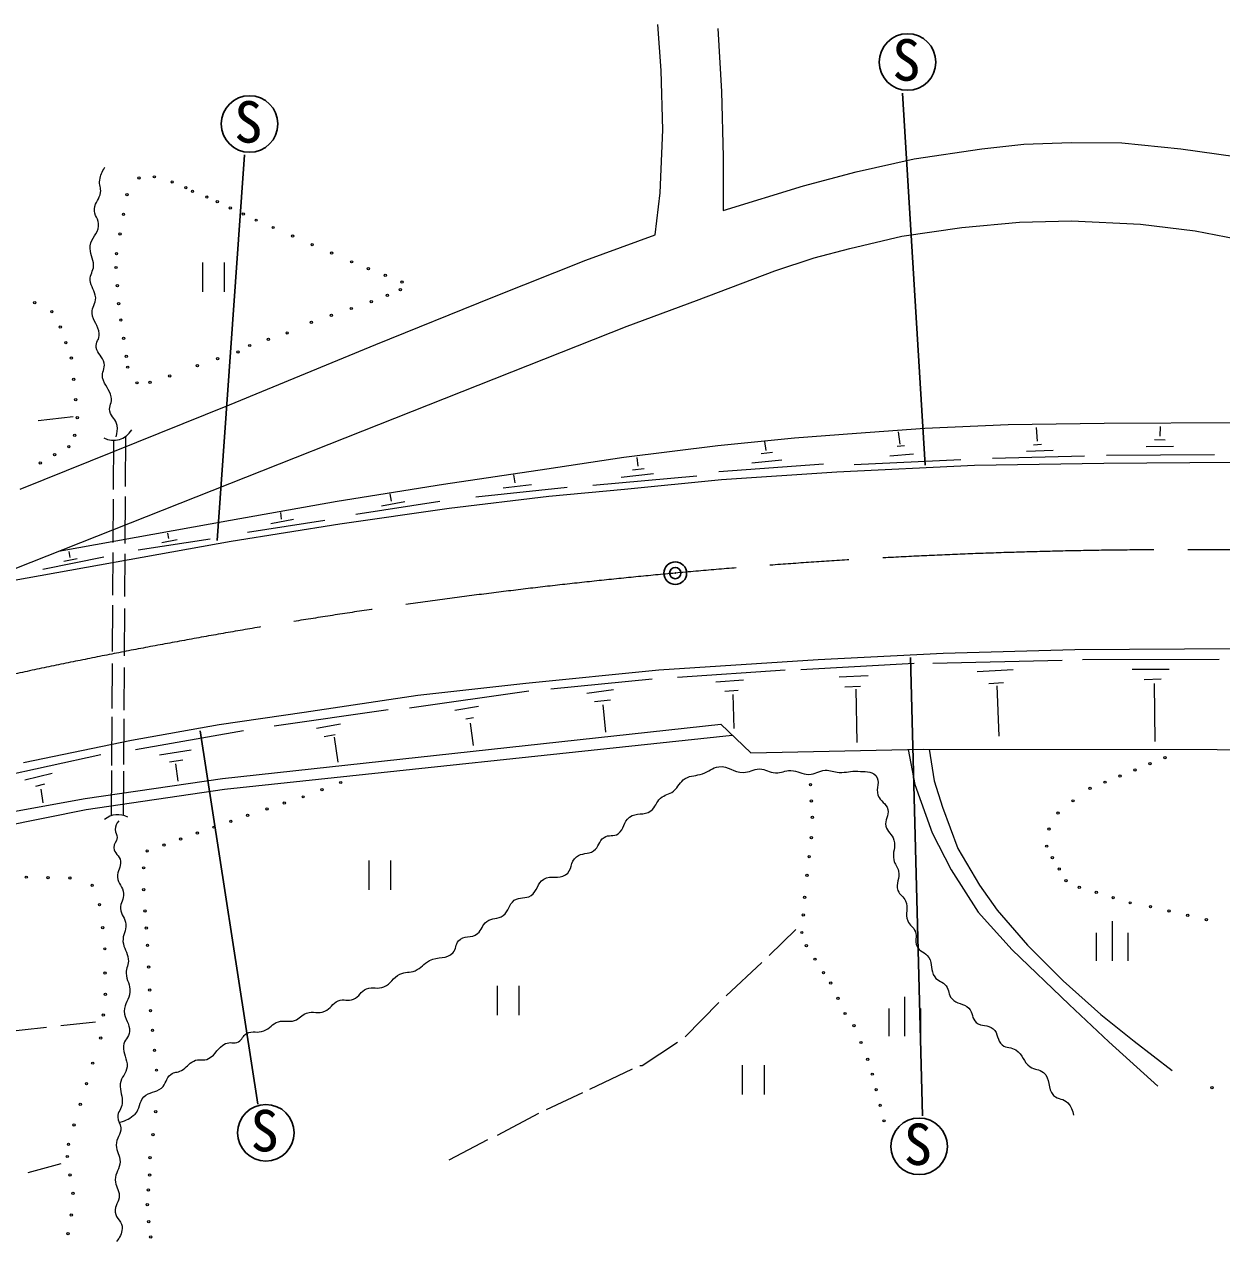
# Model space of a CAD drawing. Units: millimetres, scale not verified. Extents: x 40000 to 680000, y 20000 to 380000.
# Drawn here: x 324601 to 377540, y 276985 to 330796 of the extents above; entities that cross this region are included whole.
import ezdxf
from ezdxf.enums import TextEntityAlignment as Align

# ---------------------------------------------------------------- set-up
doc = ezdxf.new("R2010")
doc.units = ezdxf.units.MM
doc.header["$LTSCALE"] = 1000
doc.header["$PDMODE"] = 32
doc.header["$PDSIZE"] = 500
doc.linetypes.add('CHAIN', pattern=[18.5, 12, -1.5, 3.5, -1.5])
for name, color, linetype, lineweight in [('M-BGD', 7, 'Continuous', 13), ('M-BMK', 2, 'CHAIN', 13), ('M-BMK-SRVR', 3, 'Continuous', 25)]:
    doc.layers.add(name, color=color, linetype=linetype, lineweight=lineweight)
doc.styles.add('ＭＳ ゴシック', font='')
doc.styles.get('ＭＳ ゴシック').set_extended_font_data('MS Gothic')

msp = doc.modelspace()

# ---------------------------------------------------------------- linework, layer by layer
at = {"layer": 'M-BGD'}
for p, q in [((352752, 328756), (352606, 330796)), ((355268, 330615), (355422, 327823)), ((352838, 326127), (352752, 328756)), ((355422, 327823), (355506, 324942)), ((352711, 323351), (352838, 326127)), ((368788, 325503), (370891, 325573)), ((370891, 325573), (373120, 325559)), ((373120, 325559), (375742, 325292)), ((363951, 324844), (366937, 325292)), ((366937, 325292), (368788, 325503)), ((375742, 325292), (378153, 324956)), ((355506, 324942), (355495, 322568)), ((361385, 324269), (363951, 324844)), ((359044, 323652), (361385, 324269)), ((355495, 322568), (359044, 323652)), ((352492, 321489), (352711, 323351)), ((363404, 321428), (366054, 321821)), ((366054, 321821), (368606, 322045)), ((368606, 322045), (370905, 322115)), ((370905, 322115), (373947, 321961)), ((373947, 321961), (376373, 321666)), ((349420, 320370), (352492, 321489)), ((361105, 320881), (363404, 321428)), ((376373, 321666), (378658, 321232)), ((359521, 320475), (361105, 320881)), ((332474, 320275), (332474, 318975)), ((333449, 318975), (333449, 320275)), ((345319, 318729), (349420, 320370)), ((357783, 319900), (359521, 320475)), ((354320, 318582), (357783, 319900)), ((340146, 316647), (345319, 318729)), ((351249, 317460), (354320, 318582)), ((321812, 305800), (351249, 317460)), ((333669, 313970), (340146, 316647)), ((324416, 310254), (333669, 313970)), ((325211, 313278), (326763, 313465)), ((372339, 313163), (378255, 313191)), ((358656, 312518), (361389, 312728)), ((361389, 312728), (364418, 312939)), ((363321, 312242), (363246, 312790)), ((364418, 312939), (368105, 313107)), ((368105, 313107), (372339, 313163)), ((369393, 312366), (369356, 312977)), ((374817, 312596), (374836, 313017)), ((328545, 310241), (328558, 312412)), ((329074, 312575), (329061, 310362)), ((351113, 311663), (355263, 312181)), ((355263, 312181), (358656, 312518)), ((357405, 311955), (357347, 312360)), ((363520, 312167), (363190, 312136)), ((369580, 312217), (369225, 312198)), ((375416, 312138), (374200, 312119)), ((375042, 312419), (374574, 312428)), ((347706, 311144), (351113, 311663)), ((351734, 311272), (351703, 311646)), ((357678, 311865), (357180, 311815)), ((361293, 311341), (366013, 311566)), ((362863, 311715), (363919, 311809)), ((367406, 311620), (371471, 311718)), ((370088, 311952), (368910, 311915)), ((372453, 311746), (377229, 311774)), ((343135, 310471), (347706, 311144)), ((351484, 311103), (352008, 311155)), ((355314, 311033), (359940, 311369)), ((356772, 311416), (358089, 311538)), ((360530, 311010), (366615, 311304)), ((366615, 311304), (372335, 311403)), ((372335, 311403), (378027, 311445)), ((346304, 310523), (346242, 310885)), ((349739, 310430), (354337, 310836)), ((352417, 310927), (350987, 310771)), ((351137, 310253), (355427, 310673)), ((355427, 310673), (360530, 311010)), ((338439, 309714), (343135, 310471)), ((340837, 309713), (340775, 310041)), ((344564, 309905), (348602, 310344)), ((347022, 310437), (345770, 310288)), ((347786, 309944), (351137, 310253)), ((328531, 307892), (328542, 309804)), ((329058, 309924), (329046, 307844)), ((333714, 308873), (338439, 309714)), ((339261, 309138), (342965, 309721)), ((341423, 309688), (340386, 309501)), ((343384, 309412), (347786, 309944)), ((334469, 308350), (337880, 308883)), ((336506, 308902), (335506, 308715)), ((335971, 308929), (335938, 309219)), ((338547, 308711), (343384, 309412)), ((326109, 307502), (333714, 308873)), ((333748, 307957), (338547, 308711)), ((321812, 305800), (333748, 307957)), ((329630, 307563), (332817, 308058)), ((330680, 307893), (331359, 308017)), ((330992, 308061), (330948, 308298)), ((326631, 307231), (326576, 307494)), ((328518, 305557), (328529, 307443)), ((329043, 307395), (329032, 305511)), ((325417, 306719), (328118, 307251)), ((326346, 307065), (326936, 307184)), ((328503, 303073), (328515, 305116)), ((329029, 304980), (329017, 302879)), ((359704, 302721), (365228, 303001)), ((365228, 303001), (371046, 303156)), ((371046, 303156), (378310, 303203)), ((328489, 300559), (328500, 302546)), ((352652, 302258), (359704, 302721)), ((358930, 302282), (363939, 302562)), ((364774, 302560), (370494, 302686)), ((371381, 302718), (377437, 302733)), ((329014, 302364), (329003, 300477)), ((346777, 301670), (352652, 302258)), ((353485, 301940), (358238, 302256)), ((361911, 301992), (360631, 301936)), ((368328, 302265), (366729, 302181)), ((375222, 302270), (373582, 302270)), ((341997, 301137), (346777, 301670)), ((347886, 301419), (352363, 301859)), ((350652, 301373), (349475, 301223)), ((356401, 301807), (355168, 301723)), ((355574, 301317), (356163, 301359)), ((360874, 301506), (361565, 301543)), ((361369, 301403), (361409, 299055)), ((367239, 301665), (367893, 301702)), ((367603, 301553), (367683, 299333)), ((374114, 301835), (374871, 301863)), ((374549, 301653), (374591, 299087)), ((336978, 300394), (341997, 301137)), ((341633, 300579), (346911, 301336)), ((349811, 300858), (350512, 300933)), ((355925, 301172), (355971, 299667)), ((333220, 299840), (336978, 300394)), ((335650, 299782), (340683, 300511)), ((343639, 300475), (344686, 300650)), ((350176, 300709), (350297, 299503)), ((328474, 298039), (328487, 300181)), ((329001, 300092), (328989, 298076)), ((329337, 299153), (333220, 299840)), ((333368, 297453), (355397, 299856)), ((338583, 299858), (337524, 299671)), ((344119, 300089), (344456, 300151)), ((344319, 299902), (344446, 298924)), ((355397, 299856), (356721, 298594)), ((329514, 298735), (334290, 299586)), ((333458, 296980), (355900, 299376)), ((337860, 299322), (338346, 299403)), ((338296, 299279), (338464, 298188)), ((324570, 298172), (329337, 299153)), ((330576, 298502), (331978, 298726)), ((356721, 298594), (364342, 298762)), ((363681, 298747), (363974, 297198)), ((364342, 298762), (377338, 298746)), ((364605, 298761), (364830, 297355)), ((377338, 298746), (392911, 298287)), ((322518, 297327), (327985, 298519)), ((331025, 298202), (331604, 298277)), ((324621, 297396), (325829, 297688)), ((328461, 295818), (328473, 297806)), ((328987, 297789), (328976, 295826)), ((331289, 298100), (331383, 297343)), ((325113, 297121), (325512, 297221)), ((327290, 296570), (333368, 297453)), ((363974, 297198), (364746, 295053)), ((364830, 297355), (365194, 296192)), ((323463, 295876), (327290, 296570)), ((325337, 296984), (325424, 296386)), ((327331, 296083), (333458, 296980)), ((323602, 295340), (327331, 296083)), ((365194, 296192), (365881, 294369)), ((364746, 295053), (365573, 293426)), ((365881, 294369), (366835, 292743)), ((339832, 293830), (339832, 292530)), ((340807, 292530), (340807, 293830)), ((365573, 293426), (366778, 291548)), ((366835, 292743), (367620, 291635)), ((366778, 291548), (368279, 289879)), ((367620, 291635), (368952, 290093)), ((372711, 289406), (372711, 291156)), ((357537, 289641), (358709, 290787)), ((372011, 289406), (372011, 290631)), ((373411, 289406), (373411, 290631)), ((368952, 290093), (370536, 288509)), ((368279, 289879), (370802, 287468)), ((355626, 287857), (357202, 289329)), ((370536, 288509), (372204, 287023)), ((345510, 288293), (345510, 286993)), ((346485, 286993), (346485, 288293)), ((353817, 286044), (355308, 287560)), ((363538, 286062), (363538, 287812)), ((370802, 287468), (372555, 285813)), ((362838, 286062), (362838, 287287)), ((364238, 286062), (364238, 287287)), ((372204, 287023), (373676, 285845)), ((323239, 286216), (325581, 286470)), ((326220, 286539), (327745, 286704)), ((351912, 284775), (353484, 285807)), ((372555, 285813), (374714, 283851)), ((373676, 285845), (375359, 284555)), ((351816, 284776), (351912, 284775)), ((356345, 284792), (356345, 283492)), ((357320, 283492), (357320, 284792)), ((349605, 283732), (351493, 284624)), ((347687, 282825), (349294, 283584)), ((345523, 281692), (347344, 282663)), ((345076, 281479), (343368, 280582)), ((324767, 280044), (326235, 280445))]:
    msp.add_line(p, q, dxfattribs=at)
at = {"layer": 'M-BGD', "lineweight": 25}
for p, q in [((363431, 327760), (364432, 311315)), ((334337, 325021), (333128, 307973)), ((363776, 302801), (364317, 282542)), ((332369, 299559), (334919, 283067))]:
    msp.add_line(p, q, dxfattribs=at)
for centre in [(363654, 329130), (334559, 326391), (335280, 281800), (364164, 281198)]:
    msp.add_circle(centre, 1250, dxfattribs=at)
at = {"layer": 'M-BGD'}
for centre in [(329668, 324006), (330351, 324054), (331138, 323831), (331742, 323574), (332035, 323417), (329140, 323266), (332670, 323161), (333132, 322953), (328986, 322398), (333705, 322682), (334278, 322411), (334851, 322140), (335602, 321816), (328831, 321531), (336464, 321438), (328677, 320664), (337327, 321061), (338189, 320683), (339069, 320299), (328658, 320046), (339813, 320000), (340557, 319701), (328713, 319245), (341229, 319064), (341301, 319402), (339939, 318541), (340655, 318820), (325058, 318490), (325817, 318094), (328767, 318444), (339057, 318236), (328866, 317721), (337294, 317625), (338176, 317931), (326192, 317413), (328987, 316920), (336222, 317157), (326436, 316729), (334565, 316598), (335394, 316877), (326679, 316044), (329107, 316118), (333148, 316014), (334043, 316316), (329175, 315641), (332252, 315712), (326785, 315103), (329582, 314950), (330162, 314976), (331029, 315256), (326873, 314209), (326942, 313408), (326828, 312630), (326568, 312126), (325937, 311768), (325306, 311410), (374370, 298112), (375033, 298383), (373046, 297569), (373708, 297840), (338588, 297281), (359361, 297188), (371721, 297027), (372383, 297298), (336929, 296648), (337759, 296964), (359403, 296466), (370969, 296472), (335335, 296114), (336092, 296374), (370308, 295928), (333731, 295569), (334471, 295831), (359446, 295744), (332251, 295044), (332991, 295307), (359400, 294840), (369905, 295223), (330772, 294519), (331511, 294782), (369808, 294468), (330032, 294257), (359301, 294009), (370059, 293963), (329874, 293511), (370357, 293453), (324687, 293098), (325650, 293079), (326614, 293061), (327601, 292733), (359202, 293178), (370656, 292943), (329881, 292541), (359098, 292203), (371242, 292650), (371993, 292421), (372744, 292192), (327924, 291884), (373495, 291963), (374394, 291796), (329934, 291605), (359039, 291428), (375217, 291602), (376040, 291408), (376863, 291214), (328067, 290861), (329990, 290847), (358979, 290652), (330047, 290089), (359182, 290069), (328161, 289929), (359559, 289473), (330098, 289121), (328169, 288857), (359936, 288877), (360256, 288416), (328184, 287921), (330144, 288106), (360574, 287744), (328093, 287002), (330178, 287200), (360892, 287071), (330267, 286322), (361281, 286529), (327980, 285984), (361588, 285788), (330355, 285443), (327626, 284875), (361894, 285047), (330444, 284565), (362090, 284390), (327349, 283965), (362265, 283702), (377111, 283787), (327073, 283056), (362440, 283015), (330412, 282729), (326797, 282146), (362615, 282327), (330287, 281714), (326552, 281291), (326499, 280749), (330161, 280700), (326625, 279937), (330141, 279928), (330089, 279273), (326751, 279124), (326678, 278159), (330037, 278617), (330102, 277863), (326532, 277341), (330187, 277193)]:
    msp.add_circle(centre, 50, dxfattribs=at)
for centre, radius, start, end in [((328547, 313341), 930, 242.2431, 329.4757), ((328732, 294948), 911, 61.1727, 130.2485)]:
    msp.add_arc(centre, radius, start, end, dxfattribs=at)
for points, knots in [([(328665, 312563), (328715, 312766), (328727, 312868), (328703, 313061), (328668, 313335), (328452, 313424), (328385, 313691), (328325, 313933), (328497, 314082), (328447, 314326), (328375, 314681), (328138, 314816), (328064, 315171), (328012, 315422), (328188, 315575), (328129, 315825), (328061, 316116), (327839, 316214), (327784, 316507), (327738, 316749), (327941, 316879), (327914, 317124), (327874, 317497), (327635, 317657), (327597, 318031), (327569, 318303), (327778, 318440), (327756, 318713), (327730, 319029), (327536, 319172), (327513, 319489), (327494, 319743), (327656, 319869), (327662, 320124), (327670, 320472), (327469, 320658), (327513, 321003), (327560, 321373), (327857, 321510), (327886, 321881), (327910, 322189), (327666, 322342), (327699, 322648), (327732, 322943), (327928, 323064), (327971, 323358), (328001, 323572), (327903, 323696), (327933, 323910), (327967, 324148), (328033, 324252), (328167, 324480)], [0, 0, 0, 0, 1, 1, 1, 2, 2, 2, 3, 3, 3, 4, 4, 4, 5, 5, 5, 6, 6, 6, 7, 7, 7, 8, 8, 8, 9, 9, 9, 10, 10, 10, 11, 11, 11, 12, 12, 12, 13, 13, 13, 14, 14, 14, 15, 15, 15, 16, 16, 16, 17, 17, 17, 17]), ([(328837, 282261), (329132, 282361), (329285, 282421), (329496, 282626), (329736, 282857), (329653, 283147), (329889, 283383), (330128, 283622), (330399, 283560), (330660, 283775), (330881, 283958), (330855, 284200), (331080, 284378), (331231, 284497), (331376, 284450), (331543, 284546), (331777, 284681), (331849, 284846), (332090, 284967), (332323, 285084), (332518, 284956), (332749, 285079), (333091, 285262), (333144, 285567), (333492, 285738), (333695, 285838), (333863, 285722), (334067, 285822), (334247, 285911), (334252, 286094), (334431, 286187), (334696, 286324), (334910, 286190), (335188, 286299), (335465, 286408), (335549, 286615), (335833, 286705), (336100, 286791), (336283, 286672), (336548, 286761), (336779, 286839), (336851, 287003), (337081, 287084), (337377, 287188), (337590, 287048), (337880, 287168), (338154, 287281), (338207, 287520), (338483, 287631), (338728, 287729), (338912, 287599), (339156, 287701), (339422, 287812), (339462, 288059), (339731, 288163), (340013, 288273), (340224, 288127), (340502, 288248), (340823, 288387), (340890, 288649), (341203, 288808), (341443, 288931), (341629, 288854), (341876, 288963), (342157, 289086), (342249, 289268), (342521, 289411), (342899, 289610), (343268, 289447), (343558, 289762), (343709, 289926), (343650, 290113), (343796, 290280), (344028, 290545), (344366, 290379), (344638, 290603), (344839, 290770), (344836, 290977), (345044, 291136), (345285, 291320), (345530, 291221), (345773, 291402), (346034, 291596), (346002, 291882), (346264, 292075), (346507, 292254), (346757, 292116), (347007, 292285), (347304, 292487), (347259, 292830), (347568, 293014), (347898, 293211), (348218, 292980), (348535, 293197), (348835, 293401), (348727, 293770), (349012, 293996), (349257, 294191), (349509, 294086), (349769, 294262), (350011, 294426), (349991, 294685), (350232, 294851), (350441, 294996), (350655, 294871), (350862, 295019), (351142, 295219), (351077, 295544), (351353, 295748), (351665, 295979), (351989, 295806), (352306, 296029), (352531, 296186), (352517, 296413), (352727, 296589), (352922, 296753), (353101, 296742), (353302, 296898), (353538, 297081), (353564, 297307), (353821, 297459), (354089, 297617), (354298, 297563), (354592, 297669), (354878, 297772), (355005, 297938), (355307, 297977), (355736, 298033), (355953, 297719), (356386, 297725), (356672, 297729), (356816, 297873), (357101, 297879), (357388, 297886), (357530, 297720), (357816, 297711), (358082, 297703), (358224, 297815), (358489, 297809), (358808, 297802), (358969, 297633), (359288, 297641), (359577, 297648), (359716, 297807), (360003, 297823), (360252, 297837), (360385, 297734), (360634, 297725), (360952, 297713), (361131, 297813), (361447, 297781), (361767, 297749), (362029, 297821), (362247, 297585), (362478, 297334), (362225, 297035), (362345, 296716), (362450, 296435), (362713, 296376), (362779, 296085), (362843, 295805), (362633, 295636), (362695, 295356), (362755, 295085), (362965, 295004), (363046, 294739), (363147, 294409), (362963, 294190), (363046, 293856), (363096, 293653), (363206, 293567), (363256, 293365), (363336, 293040), (363103, 292820), (363228, 292510), (363311, 292302), (363471, 292250), (363564, 292047), (363709, 291732), (363527, 291483), (363663, 291164), (363752, 290954), (363917, 290899), (363999, 290687), (364089, 290456), (363955, 290282), (364055, 290056), (364171, 289794), (364434, 289793), (364588, 289551), (364777, 289255), (364649, 288979), (364851, 288691), (364997, 288484), (365204, 288490), (365359, 288290), (365505, 288101), (365440, 287903), (365605, 287730), (365839, 287485), (366114, 287536), (366360, 287302), (366560, 287111), (366477, 286853), (366688, 286673), (366925, 286473), (367194, 286595), (367434, 286397), (367682, 286192), (367587, 285879), (367841, 285682), (368039, 285528), (368231, 285591), (368443, 285458), (368766, 285255), (368755, 284921), (369074, 284715), (369284, 284579), (369470, 284621), (369663, 284462), (369996, 284188), (369808, 283760), (370112, 283453), (370308, 283254), (370560, 283328), (370743, 283116), (370896, 282938), (370937, 282808), (370995, 282569)], [0, 0, 0, 0, 1, 1, 1, 2, 2, 2, 3, 3, 3, 4, 4, 4, 5, 5, 5, 6, 6, 6, 7, 7, 7, 8, 8, 8, 9, 9, 9, 10, 10, 10, 11, 11, 11, 12, 12, 12, 13, 13, 13, 14, 14, 14, 15, 15, 15, 16, 16, 16, 17, 17, 17, 18, 18, 18, 19, 19, 19, 20, 20, 20, 21, 21, 21, 22, 22, 22, 23, 23, 23, 24, 24, 24, 25, 25, 25, 26, 26, 26, 27, 27, 27, 28, 28, 28, 29, 29, 29, 30, 30, 30, 31, 31, 31, 32, 32, 32, 33, 33, 33, 34, 34, 34, 35, 35, 35, 36, 36, 36, 37, 37, 37, 38, 38, 38, 39, 39, 39, 40, 40, 40, 41, 41, 41, 42, 42, 42, 43, 43, 43, 44, 44, 44, 45, 45, 45, 46, 46, 46, 47, 47, 47, 48, 48, 48, 49, 49, 49, 50, 50, 50, 51, 51, 51, 52, 52, 52, 53, 53, 53, 54, 54, 54, 55, 55, 55, 56, 56, 56, 57, 57, 57, 58, 58, 58, 59, 59, 59, 60, 60, 60, 61, 61, 61, 62, 62, 62, 63, 63, 63, 64, 64, 64, 65, 65, 65, 66, 66, 66, 67, 67, 67, 68, 68, 68, 69, 69, 69, 70, 70, 70, 71, 71, 71, 72, 72, 72, 73, 73, 73, 74, 74, 74, 75, 75, 75, 76, 76, 76, 76]), ([(328772, 295594), (328680, 295447), (328623, 295366), (328618, 295201), (328613, 295059), (328710, 294989), (328702, 294846), (328691, 294662), (328546, 294582), (328552, 294398), (328560, 294140), (328824, 294065), (328851, 293809), (328881, 293528), (328695, 293379), (328720, 293098), (328748, 292799), (328965, 292678), (328991, 292379), (329015, 292111), (328832, 291974), (328851, 291706), (328872, 291420), (329074, 291300), (329094, 291014), (329116, 290715), (328941, 290556), (328963, 290257), (328987, 289938), (329167, 289790), (329197, 289472), (329220, 289229), (329095, 289099), (329104, 288855), (329116, 288524), (329295, 288354), (329272, 288023), (329247, 287678), (329018, 287519), (329019, 287173), (329021, 286811), (329267, 286637), (329253, 286275), (329243, 286006), (329003, 285909), (328982, 285640), (328954, 285274), (329167, 285080), (329141, 284715), (329118, 284397), (328875, 284274), (328842, 283957), (328806, 283618), (328967, 283427), (328926, 283088), (328896, 282844), (328730, 282736), (328730, 282490), (328729, 282299), (328862, 282213), (328870, 282023), (328883, 281713), (328658, 281566), (328664, 281256), (328671, 280961), (328833, 280814), (328833, 280518), (328832, 280193), (328615, 280039), (328618, 279714), (328620, 279435), (328791, 279301), (328795, 279022), (328799, 278729), (328589, 278585), (328618, 278293), (328648, 277986), (328950, 277873), (328926, 277564), (328907, 277318), (328823, 277182), (328674, 276985)], [0, 0, 0, 0, 1, 1, 1, 2, 2, 2, 3, 3, 3, 4, 4, 4, 5, 5, 5, 6, 6, 6, 7, 7, 7, 8, 8, 8, 9, 9, 9, 10, 10, 10, 11, 11, 11, 12, 12, 12, 13, 13, 13, 14, 14, 14, 15, 15, 15, 16, 16, 16, 17, 17, 17, 18, 18, 18, 19, 19, 19, 20, 20, 20, 21, 21, 21, 22, 22, 22, 23, 23, 23, 24, 24, 24, 25, 25, 25, 26, 26, 26, 27, 27, 27, 27])]:
    msp.add_open_spline(points, degree=3, knots=knots, dxfattribs=at)
at = {"layer": 'M-BMK'}
for centre, radius, start, end in [((375956, 60872), 246701, 81.73391, 95.24989), ((375952, 60873), 246699, 95.24899, 108.21342)]:
    msp.add_arc(centre, radius, start, end, dxfattribs=at)
at = {"layer": 'M-BMK-SRVR'}
msp.add_circle((353383, 306538), 500, dxfattribs=at)
msp.add_point((353383, 306538), dxfattribs=at)

# ---------------------------------------------------------------- texts
at = {"layer": 'M-BGD', "style": 'ＭＳ ゴシック'}
for p in [(362975, 327757), (333881, 325018), (334601, 280426), (363486, 279824)]:
    msp.add_text('S', height=1833, dxfattribs=at).set_placement(p, align=Align.BOTTOM_LEFT)

doc.saveas('drawing.dxf')
